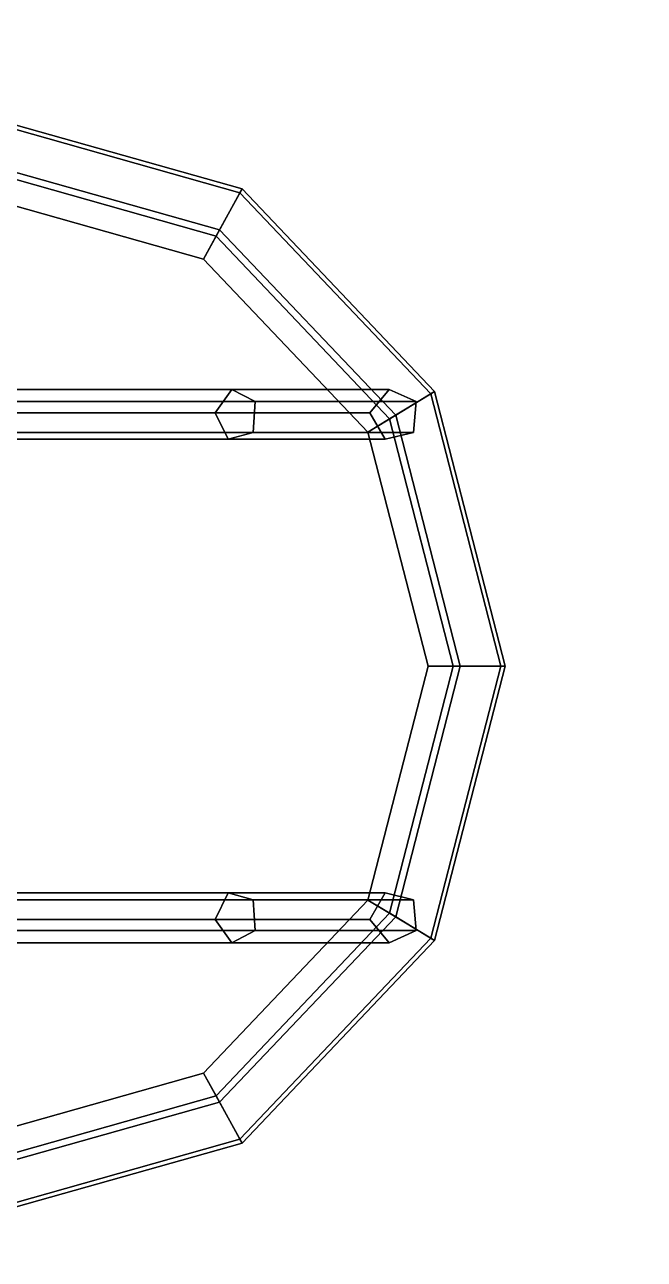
# Model space of a CAD drawing. Extents: x -9.3 to 15.5, y -7 to 5.4.
# Drawn here: x 6.058 to 6.631, y -1.04 to 0.104 of the extents above; entities that cross this region are included whole.
import ezdxf

# ---------------------------------------------------------------- set-up
doc = ezdxf.new("R2010")
doc.units = 0

msp = doc.modelspace()

# ---------------------------------------------------------------- linework, layer by layer
for points in [[(14.2088, -3.8, 4.7), (14.2088, 4.8, 4.7), (5.6088, 4.8, 4.7), (5.6088, -3.8, 4.7)], [(6.0156, 0.016, 8.3948), (6.0156, 0.0202, 8.4398), (6.259, -0.0485, 8.4398), (6.257, -0.0521, 8.3948)], [(6.0156, 0.0202, 8.4398), (6.0156, -0.0236, 8.4575), (6.2382, -0.0864, 8.4575), (6.259, -0.0485, 8.4398)], [(6.0156, 0.016, 10.0801), (6.0156, 0.0202, 10.125), (6.259, -0.0485, 10.125), (6.257, -0.0521, 10.0801)], [(6.0156, 0.0202, 10.125), (6.0156, -0.0236, 10.1427), (6.2382, -0.0864, 10.1427), (6.259, -0.0485, 10.125)], [(6.0156, 0.016, 6.709), (6.0156, 0.0202, 6.7539), (6.259, -0.0485, 6.7539), (6.257, -0.0521, 6.709)], [(6.0156, 0.0202, 6.7539), (6.0156, -0.0236, 6.7716), (6.2382, -0.0864, 6.7716), (6.259, -0.0485, 6.7539)], [(6.0156, -0.0303, 8.3847), (6.0156, 0.016, 8.3948), (6.257, -0.0521, 8.3948), (6.235, -0.0922, 8.3847)], [(6.0156, -0.0303, 10.0699), (6.0156, 0.016, 10.0801), (6.257, -0.0521, 10.0801), (6.235, -0.0922, 10.0699)], [(6.0156, -0.0303, 6.6988), (6.0156, 0.016, 6.709), (6.257, -0.0521, 6.709), (6.235, -0.0922, 6.6988)], [(6.0156, -0.0236, 8.4575), (6.0156, -0.0548, 8.4234), (6.2234, -0.1134, 8.4234), (6.2382, -0.0864, 8.4575)], [(6.0156, -0.0236, 10.1427), (6.0156, -0.0548, 10.1086), (6.2234, -0.1134, 10.1086), (6.2382, -0.0864, 10.1427)], [(6.0156, -0.0236, 6.7716), (6.0156, -0.0548, 6.7375), (6.2234, -0.1134, 6.7375), (6.2382, -0.0864, 6.7716)], [(6.0156, -0.0548, 8.4234), (6.0156, -0.0303, 8.3847), (6.235, -0.0922, 8.3847), (6.2234, -0.1134, 8.4234)], [(6.0156, -0.0548, 10.1086), (6.0156, -0.0303, 10.0699), (6.235, -0.0922, 10.0699), (6.2234, -0.1134, 10.1086)], [(6.0156, -0.0548, 6.7375), (6.0156, -0.0303, 6.6988), (6.235, -0.0922, 6.6988), (6.2234, -0.1134, 6.7375)], [(6.235, -0.0922, 8.3847), (6.257, -0.0521, 8.3948), (6.4337, -0.2382, 8.3948), (6.3956, -0.2613, 8.3847)], [(6.235, -0.0922, 10.0699), (6.257, -0.0521, 10.0801), (6.4337, -0.2382, 10.0801), (6.3956, -0.2613, 10.0699)], [(6.235, -0.0922, 6.6988), (6.257, -0.0521, 6.709), (6.4337, -0.2382, 6.709), (6.3956, -0.2613, 6.6988)], [(6.259, -0.0485, 8.4398), (6.2382, -0.0864, 8.4575), (6.4012, -0.258, 8.4575), (6.4371, -0.2361, 8.4398)], [(6.259, -0.0485, 10.125), (6.2382, -0.0864, 10.1427), (6.4012, -0.258, 10.1427), (6.4371, -0.2361, 10.125)], [(6.259, -0.0485, 6.7539), (6.2382, -0.0864, 6.7716), (6.4012, -0.258, 6.7716), (6.4371, -0.2361, 6.7539)], [(6.257, -0.0521, 8.3948), (6.259, -0.0485, 8.4398), (6.4371, -0.2361, 8.4398), (6.4337, -0.2382, 8.3948)], [(6.257, -0.0521, 10.0801), (6.259, -0.0485, 10.125), (6.4371, -0.2361, 10.125), (6.4337, -0.2382, 10.0801)], [(6.257, -0.0521, 6.709), (6.259, -0.0485, 6.7539), (6.4371, -0.2361, 6.7539), (6.4337, -0.2382, 6.709)], [(6.2382, -0.0864, 8.4575), (6.2234, -0.1134, 8.4234), (6.3755, -0.2736, 8.4234), (6.4012, -0.258, 8.4575)], [(6.2382, -0.0864, 10.1427), (6.2234, -0.1134, 10.1086), (6.3755, -0.2736, 10.1086), (6.4012, -0.258, 10.1427)], [(6.2382, -0.0864, 6.7716), (6.2234, -0.1134, 6.7375), (6.3755, -0.2736, 6.7375), (6.4012, -0.258, 6.7716)], [(6.2234, -0.1134, 8.4234), (6.235, -0.0922, 8.3847), (6.3956, -0.2613, 8.3847), (6.3755, -0.2736, 8.4234)], [(6.2234, -0.1134, 10.1086), (6.235, -0.0922, 10.0699), (6.3956, -0.2613, 10.0699), (6.3755, -0.2736, 10.1086)], [(6.2234, -0.1134, 6.7375), (6.235, -0.0922, 6.6988), (6.3956, -0.2613, 6.6988), (6.3755, -0.2736, 6.7375)], [(6.2494, -0.2341, 12.4784), (6.234, -0.2557, 12.4695), (5.868, -0.2557, 12.8167), (5.877, -0.2341, 12.8322)], [(6.2711, -0.2453, 12.4909), (6.2494, -0.2341, 12.4784), (5.877, -0.2341, 12.8322), (5.8895, -0.2453, 12.8539)], [(6.3951, -0.2341, 11.9858), (6.3773, -0.2557, 11.9858), (6.234, -0.2557, 12.4695), (6.2494, -0.2341, 12.4784)], [(6.4202, -0.2453, 11.9858), (6.3951, -0.2341, 11.9858), (6.2494, -0.2341, 12.4784), (6.2711, -0.2453, 12.4909)], [(6.3773, -0.2557, 7.6306), (6.3773, -0.2557, 8.4732), (6.3951, -0.2341, 8.4732), (6.3951, -0.2341, 7.6306)], [(6.3773, -0.2557, 8.4732), (6.3773, -0.2557, 9.3158), (6.3951, -0.2341, 9.3158), (6.3951, -0.2341, 8.4732)], [(6.3773, -0.2557, 9.3158), (6.3773, -0.2557, 10.1584), (6.3951, -0.2341, 10.1584), (6.3951, -0.2341, 9.3158)], [(6.3773, -0.2557, 10.1584), (6.3773, -0.2557, 11.001), (6.3951, -0.2341, 11.001), (6.3951, -0.2341, 10.1584)], [(6.3951, -0.2341, 10.9858), (6.3773, -0.2557, 10.9858), (6.3773, -0.2557, 11.9858), (6.3951, -0.2341, 11.9858)], [(6.3773, -0.2558, 6.7467), (6.3773, -0.2558, 7.6299), (6.3951, -0.2341, 7.6299), (6.3951, -0.2341, 6.7467)], [(6.3951, -0.2341, 7.6306), (6.3951, -0.2341, 8.4732), (6.4202, -0.2453, 8.4732), (6.4202, -0.2453, 7.6306)], [(6.3951, -0.2341, 8.4732), (6.3951, -0.2341, 9.3158), (6.4202, -0.2453, 9.3158), (6.4202, -0.2453, 8.4732)], [(6.3951, -0.2341, 9.3158), (6.3951, -0.2341, 10.1584), (6.4202, -0.2453, 10.1584), (6.4202, -0.2453, 9.3158)], [(6.3951, -0.2341, 10.1584), (6.3951, -0.2341, 11.001), (6.4202, -0.2453, 11.001), (6.4202, -0.2453, 10.1584)], [(6.4202, -0.2453, 10.9858), (6.3951, -0.2341, 10.9858), (6.3951, -0.2341, 11.9858), (6.4202, -0.2453, 11.9858)], [(6.3951, -0.2341, 6.7467), (6.3951, -0.2341, 7.6299), (6.4202, -0.2453, 7.6299), (6.4202, -0.2453, 6.7467)], [(6.3956, -0.2613, 8.3847), (6.4337, -0.2382, 8.3948), (6.4984, -0.4903, 8.3948), (6.4544, -0.4903, 8.3847)], [(6.3956, -0.2613, 10.0699), (6.4337, -0.2382, 10.0801), (6.4984, -0.4903, 10.0801), (6.4544, -0.4903, 10.0699)], [(6.3956, -0.2613, 6.6988), (6.4337, -0.2382, 6.709), (6.4984, -0.4903, 6.709), (6.4544, -0.4903, 6.6988)], [(6.4371, -0.2361, 8.4398), (6.4012, -0.258, 8.4575), (6.4608, -0.4903, 8.4575), (6.5024, -0.4903, 8.4398)], [(6.4371, -0.2361, 10.125), (6.4012, -0.258, 10.1427), (6.4608, -0.4903, 10.1427), (6.5024, -0.4903, 10.125)], [(6.4371, -0.2361, 6.7539), (6.4012, -0.258, 6.7716), (6.4608, -0.4903, 6.7716), (6.5024, -0.4903, 6.7539)], [(6.4337, -0.2382, 8.3948), (6.4371, -0.2361, 8.4398), (6.5024, -0.4903, 8.4398), (6.4984, -0.4903, 8.3948)], [(6.4337, -0.2382, 10.0801), (6.4371, -0.2361, 10.125), (6.5024, -0.4903, 10.125), (6.4984, -0.4903, 10.0801)], [(6.4337, -0.2382, 6.709), (6.4371, -0.2361, 6.7539), (6.5024, -0.4903, 6.7539), (6.4984, -0.4903, 6.709)], [(6.2691, -0.2739, 12.4897), (6.2711, -0.2453, 12.4909), (5.8895, -0.2453, 12.8539), (5.8883, -0.2739, 12.8518)], [(6.4178, -0.2739, 11.9858), (6.4202, -0.2453, 11.9858), (6.2711, -0.2453, 12.4909), (6.2691, -0.2739, 12.4897)], [(6.4202, -0.2453, 7.6306), (6.4202, -0.2453, 8.4732), (6.4178, -0.2739, 8.4732), (6.4178, -0.2739, 7.6306)], [(6.4202, -0.2453, 8.4732), (6.4202, -0.2453, 9.3158), (6.4178, -0.2739, 9.3158), (6.4178, -0.2739, 8.4732)], [(6.4202, -0.2453, 9.3158), (6.4202, -0.2453, 10.1584), (6.4178, -0.2739, 10.1584), (6.4178, -0.2739, 9.3158)], [(6.4202, -0.2453, 10.1584), (6.4202, -0.2453, 11.001), (6.4178, -0.2739, 11.001), (6.4178, -0.2739, 10.1584)], [(6.4178, -0.2739, 10.9858), (6.4202, -0.2453, 10.9858), (6.4202, -0.2453, 11.9858), (6.4178, -0.2739, 11.9858)], [(6.4202, -0.2453, 6.7467), (6.4202, -0.2453, 7.6299), (6.4178, -0.2739, 7.6299), (6.4178, -0.2739, 6.7467)], [(6.234, -0.2557, 12.4695), (6.2461, -0.2803, 12.4765), (5.875, -0.2803, 12.8289), (5.868, -0.2557, 12.8167)], [(6.3773, -0.2557, 11.9858), (6.3913, -0.2803, 11.9858), (6.2461, -0.2803, 12.4765), (6.234, -0.2557, 12.4695)], [(6.4012, -0.258, 8.4575), (6.3755, -0.2736, 8.4234), (6.4312, -0.4903, 8.4234), (6.4608, -0.4903, 8.4575)], [(6.4012, -0.258, 10.1427), (6.3755, -0.2736, 10.1086), (6.4312, -0.4903, 10.1086), (6.4608, -0.4903, 10.1427)], [(6.4012, -0.258, 6.7716), (6.3755, -0.2736, 6.7375), (6.4312, -0.4903, 6.7375), (6.4608, -0.4903, 6.7716)], [(6.3755, -0.2736, 8.4234), (6.3956, -0.2613, 8.3847), (6.4544, -0.4903, 8.3847), (6.4312, -0.4903, 8.4234)], [(6.3755, -0.2736, 10.1086), (6.3956, -0.2613, 10.0699), (6.4544, -0.4903, 10.0699), (6.4312, -0.4903, 10.1086)], [(6.3755, -0.2736, 6.7375), (6.3956, -0.2613, 6.6988), (6.4544, -0.4903, 6.6988), (6.4312, -0.4903, 6.7375)], [(6.3913, -0.2803, 7.6306), (6.3913, -0.2803, 8.4732), (6.3773, -0.2557, 8.4732), (6.3773, -0.2557, 7.6306)], [(6.3913, -0.2803, 8.4732), (6.3913, -0.2803, 9.3158), (6.3773, -0.2557, 9.3158), (6.3773, -0.2557, 8.4732)], [(6.3913, -0.2803, 9.3158), (6.3913, -0.2803, 10.1584), (6.3773, -0.2557, 10.1584), (6.3773, -0.2557, 9.3158)], [(6.3913, -0.2803, 10.1584), (6.3913, -0.2803, 11.001), (6.3773, -0.2557, 11.001), (6.3773, -0.2557, 10.1584)], [(6.3773, -0.2557, 10.9858), (6.3913, -0.2803, 10.9858), (6.3913, -0.2803, 11.9858), (6.3773, -0.2557, 11.9858)], [(6.3913, -0.2803, 6.7467), (6.3913, -0.2803, 7.6299), (6.3773, -0.2558, 7.6299), (6.3773, -0.2558, 6.7467)], [(6.2461, -0.2803, 12.4765), (6.2691, -0.2739, 12.4897), (5.8883, -0.2739, 12.8518), (5.875, -0.2803, 12.8289)], [(6.3913, -0.2803, 11.9858), (6.4178, -0.2739, 11.9858), (6.2691, -0.2739, 12.4897), (6.2461, -0.2803, 12.4765)], [(6.4178, -0.2739, 7.6306), (6.4178, -0.2739, 8.4732), (6.3913, -0.2803, 8.4732), (6.3913, -0.2803, 7.6306)], [(6.4178, -0.2739, 8.4732), (6.4178, -0.2739, 9.3158), (6.3913, -0.2803, 9.3158), (6.3913, -0.2803, 8.4732)], [(6.4178, -0.2739, 9.3158), (6.4178, -0.2739, 10.1584), (6.3913, -0.2803, 10.1584), (6.3913, -0.2803, 9.3158)], [(6.4178, -0.2739, 10.1584), (6.4178, -0.2739, 11.001), (6.3913, -0.2803, 11.001), (6.3913, -0.2803, 10.1584)], [(6.3913, -0.2803, 10.9858), (6.4178, -0.2739, 10.9858), (6.4178, -0.2739, 11.9858), (6.3913, -0.2803, 11.9858)], [(6.4178, -0.2739, 6.7467), (6.4178, -0.2739, 7.6299), (6.3913, -0.2803, 7.6299), (6.3913, -0.2803, 6.7467)], [(6.4012, -0.7226, 8.4575), (6.4608, -0.4903, 8.4575), (6.4312, -0.4903, 8.4234), (6.3755, -0.707, 8.4234)], [(6.3755, -0.707, 8.4234), (6.4312, -0.4903, 8.4234), (6.4544, -0.4903, 8.3847), (6.3956, -0.7193, 8.3847)], [(6.4012, -0.7226, 10.1427), (6.4608, -0.4903, 10.1427), (6.4312, -0.4903, 10.1086), (6.3755, -0.707, 10.1086)], [(6.3755, -0.707, 10.1086), (6.4312, -0.4903, 10.1086), (6.4544, -0.4903, 10.0699), (6.3956, -0.7193, 10.0699)], [(6.4012, -0.7226, 6.7716), (6.4608, -0.4903, 6.7716), (6.4312, -0.4903, 6.7375), (6.3755, -0.707, 6.7375)], [(6.3755, -0.707, 6.7375), (6.4312, -0.4903, 6.7375), (6.4544, -0.4903, 6.6988), (6.3956, -0.7193, 6.6988)], [(6.3956, -0.7193, 8.3847), (6.4544, -0.4903, 8.3847), (6.4984, -0.4903, 8.3948), (6.4337, -0.7424, 8.3948)], [(6.3956, -0.7193, 10.0699), (6.4544, -0.4903, 10.0699), (6.4984, -0.4903, 10.0801), (6.4337, -0.7424, 10.0801)], [(6.3956, -0.7193, 6.6988), (6.4544, -0.4903, 6.6988), (6.4984, -0.4903, 6.709), (6.4337, -0.7424, 6.709)], [(6.4371, -0.7445, 8.4398), (6.5024, -0.4903, 8.4398), (6.4608, -0.4903, 8.4575), (6.4012, -0.7226, 8.4575)], [(6.4371, -0.7445, 10.125), (6.5024, -0.4903, 10.125), (6.4608, -0.4903, 10.1427), (6.4012, -0.7226, 10.1427)], [(6.4371, -0.7445, 6.7539), (6.5024, -0.4903, 6.7539), (6.4608, -0.4903, 6.7716), (6.4012, -0.7226, 6.7716)], [(6.4337, -0.7424, 8.3948), (6.4984, -0.4903, 8.3948), (6.5024, -0.4903, 8.4398), (6.4371, -0.7445, 8.4398)], [(6.4337, -0.7424, 10.0801), (6.4984, -0.4903, 10.0801), (6.5024, -0.4903, 10.125), (6.4371, -0.7445, 10.125)], [(6.4337, -0.7424, 6.709), (6.4984, -0.4903, 6.709), (6.5024, -0.4903, 6.7539), (6.4371, -0.7445, 6.7539)], [(6.234, -0.7249, 12.4695), (5.868, -0.7249, 12.8167), (5.875, -0.7003, 12.8289), (6.2461, -0.7003, 12.4765)], [(6.2461, -0.7003, 12.4765), (5.875, -0.7003, 12.8289), (5.8883, -0.7067, 12.8518), (6.2691, -0.7067, 12.4897)], [(6.2691, -0.7067, 12.4897), (5.8883, -0.7067, 12.8518), (5.8895, -0.7353, 12.8539), (6.2711, -0.7353, 12.4909)], [(6.2382, -0.8942, 8.4575), (6.4012, -0.7226, 8.4575), (6.3755, -0.707, 8.4234), (6.2234, -0.8672, 8.4234)], [(6.2234, -0.8672, 8.4234), (6.3755, -0.707, 8.4234), (6.3956, -0.7193, 8.3847), (6.235, -0.8884, 8.3847)], [(6.2382, -0.8942, 10.1427), (6.4012, -0.7226, 10.1427), (6.3755, -0.707, 10.1086), (6.2234, -0.8672, 10.1086)], [(6.2234, -0.8672, 10.1086), (6.3755, -0.707, 10.1086), (6.3956, -0.7193, 10.0699), (6.235, -0.8884, 10.0699)], [(6.2382, -0.8942, 6.7716), (6.4012, -0.7226, 6.7716), (6.3755, -0.707, 6.7375), (6.2234, -0.8672, 6.7375)], [(6.2234, -0.8672, 6.7375), (6.3755, -0.707, 6.7375), (6.3956, -0.7193, 6.6988), (6.235, -0.8884, 6.6988)], [(6.3773, -0.7249, 11.9858), (6.234, -0.7249, 12.4695), (6.2461, -0.7003, 12.4765), (6.3913, -0.7003, 11.9858)], [(6.3913, -0.7003, 11.9858), (6.2461, -0.7003, 12.4765), (6.2691, -0.7067, 12.4897), (6.4178, -0.7067, 11.9858)], [(6.4178, -0.7067, 11.9858), (6.2691, -0.7067, 12.4897), (6.2711, -0.7353, 12.4909), (6.4202, -0.7353, 11.9858)], [(6.3913, -0.7003, 7.6306), (6.3773, -0.7249, 7.6306), (6.3773, -0.7249, 8.4732), (6.3913, -0.7003, 8.4732)], [(6.3913, -0.7003, 8.4732), (6.3773, -0.7249, 8.4732), (6.3773, -0.7249, 9.3158), (6.3913, -0.7003, 9.3158)], [(6.3913, -0.7003, 9.3158), (6.3773, -0.7249, 9.3158), (6.3773, -0.7249, 10.1584), (6.3913, -0.7003, 10.1584)], [(6.3913, -0.7003, 10.1584), (6.3773, -0.7249, 10.1584), (6.3773, -0.7249, 11.001), (6.3913, -0.7003, 11.001)], [(6.3773, -0.7249, 10.9858), (6.3773, -0.7249, 11.9858), (6.3913, -0.7003, 11.9858), (6.3913, -0.7003, 10.9858)], [(6.3913, -0.7003, 6.7467), (6.3773, -0.7249, 6.7467), (6.3773, -0.7249, 7.6299), (6.3913, -0.7003, 7.6299)], [(6.4178, -0.7067, 7.6306), (6.3913, -0.7003, 7.6306), (6.3913, -0.7003, 8.4732), (6.4178, -0.7067, 8.4732)], [(6.4178, -0.7067, 8.4732), (6.3913, -0.7003, 8.4732), (6.3913, -0.7003, 9.3158), (6.4178, -0.7067, 9.3158)], [(6.4178, -0.7067, 9.3158), (6.3913, -0.7003, 9.3158), (6.3913, -0.7003, 10.1584), (6.4178, -0.7067, 10.1584)], [(6.4178, -0.7067, 10.1584), (6.3913, -0.7003, 10.1584), (6.3913, -0.7003, 11.001), (6.4178, -0.7067, 11.001)], [(6.3913, -0.7003, 10.9858), (6.3913, -0.7003, 11.9858), (6.4178, -0.7067, 11.9858), (6.4178, -0.7067, 10.9858)], [(6.4178, -0.7067, 6.7467), (6.3913, -0.7003, 6.7467), (6.3913, -0.7003, 7.6299), (6.4178, -0.7067, 7.6299)], [(6.4202, -0.7353, 7.6306), (6.4178, -0.7067, 7.6306), (6.4178, -0.7067, 8.4732), (6.4202, -0.7353, 8.4732)], [(6.4202, -0.7353, 8.4732), (6.4178, -0.7067, 8.4732), (6.4178, -0.7067, 9.3158), (6.4202, -0.7353, 9.3158)], [(6.4202, -0.7353, 9.3158), (6.4178, -0.7067, 9.3158), (6.4178, -0.7067, 10.1584), (6.4202, -0.7353, 10.1584)], [(6.4202, -0.7353, 10.1584), (6.4178, -0.7067, 10.1584), (6.4178, -0.7067, 11.001), (6.4202, -0.7353, 11.001)], [(6.4178, -0.7067, 10.9858), (6.4178, -0.7067, 11.9858), (6.4202, -0.7353, 11.9858), (6.4202, -0.7353, 10.9858)], [(6.4202, -0.7353, 6.7467), (6.4178, -0.7067, 6.7467), (6.4178, -0.7067, 7.6299), (6.4202, -0.7353, 7.6299)], [(6.235, -0.8884, 8.3847), (6.3956, -0.7193, 8.3847), (6.4337, -0.7424, 8.3948), (6.257, -0.9285, 8.3948)], [(6.235, -0.8884, 10.0699), (6.3956, -0.7193, 10.0699), (6.4337, -0.7424, 10.0801), (6.257, -0.9285, 10.0801)], [(6.235, -0.8884, 6.6988), (6.3956, -0.7193, 6.6988), (6.4337, -0.7424, 6.709), (6.257, -0.9285, 6.709)], [(6.2494, -0.7465, 12.4784), (5.877, -0.7465, 12.8322), (5.868, -0.7249, 12.8167), (6.234, -0.7249, 12.4695)], [(6.3951, -0.7465, 11.9858), (6.2494, -0.7465, 12.4784), (6.234, -0.7249, 12.4695), (6.3773, -0.7249, 11.9858)], [(6.259, -0.9321, 8.4398), (6.4371, -0.7445, 8.4398), (6.4012, -0.7226, 8.4575), (6.2382, -0.8942, 8.4575)], [(6.259, -0.9321, 10.125), (6.4371, -0.7445, 10.125), (6.4012, -0.7226, 10.1427), (6.2382, -0.8942, 10.1427)], [(6.259, -0.9321, 6.7539), (6.4371, -0.7445, 6.7539), (6.4012, -0.7226, 6.7716), (6.2382, -0.8942, 6.7716)], [(6.3773, -0.7249, 7.6306), (6.3951, -0.7465, 7.6306), (6.3951, -0.7465, 8.4732), (6.3773, -0.7249, 8.4732)], [(6.3773, -0.7249, 8.4732), (6.3951, -0.7465, 8.4732), (6.3951, -0.7465, 9.3158), (6.3773, -0.7249, 9.3158)], [(6.3773, -0.7249, 9.3158), (6.3951, -0.7465, 9.3158), (6.3951, -0.7465, 10.1584), (6.3773, -0.7249, 10.1584)], [(6.3773, -0.7249, 10.1584), (6.3951, -0.7465, 10.1584), (6.3951, -0.7465, 11.001), (6.3773, -0.7249, 11.001)], [(6.3951, -0.7465, 10.9858), (6.3951, -0.7465, 11.9858), (6.3773, -0.7249, 11.9858), (6.3773, -0.7249, 10.9858)], [(6.3773, -0.7249, 6.7467), (6.3951, -0.7465, 6.7467), (6.3951, -0.7465, 7.6299), (6.3773, -0.7249, 7.6299)], [(6.2711, -0.7353, 12.4909), (5.8895, -0.7353, 12.8539), (5.877, -0.7465, 12.8322), (6.2494, -0.7465, 12.4784)], [(6.4202, -0.7353, 11.9858), (6.2711, -0.7353, 12.4909), (6.2494, -0.7465, 12.4784), (6.3951, -0.7465, 11.9858)], [(6.257, -0.9285, 8.3948), (6.4337, -0.7424, 8.3948), (6.4371, -0.7445, 8.4398), (6.259, -0.9321, 8.4398)], [(6.257, -0.9285, 10.0801), (6.4337, -0.7424, 10.0801), (6.4371, -0.7445, 10.125), (6.259, -0.9321, 10.125)], [(6.257, -0.9285, 6.709), (6.4337, -0.7424, 6.709), (6.4371, -0.7445, 6.7539), (6.259, -0.9321, 6.7539)], [(6.3951, -0.7465, 7.6306), (6.4202, -0.7353, 7.6306), (6.4202, -0.7353, 8.4732), (6.3951, -0.7465, 8.4732)], [(6.3951, -0.7465, 8.4732), (6.4202, -0.7353, 8.4732), (6.4202, -0.7353, 9.3158), (6.3951, -0.7465, 9.3158)], [(6.3951, -0.7465, 9.3158), (6.4202, -0.7353, 9.3158), (6.4202, -0.7353, 10.1584), (6.3951, -0.7465, 10.1584)], [(6.3951, -0.7465, 10.1584), (6.4202, -0.7353, 10.1584), (6.4202, -0.7353, 11.001), (6.3951, -0.7465, 11.001)], [(6.4202, -0.7353, 10.9858), (6.4202, -0.7353, 11.9858), (6.3951, -0.7465, 11.9858), (6.3951, -0.7465, 10.9858)], [(6.3951, -0.7465, 6.7467), (6.4202, -0.7353, 6.7467), (6.4202, -0.7353, 7.6299), (6.3951, -0.7465, 7.6299)], [(6.0156, -0.9259, 8.4234), (6.2234, -0.8672, 8.4234), (6.235, -0.8884, 8.3847), (6.0156, -0.9503, 8.3847)], [(6.0156, -0.957, 8.4575), (6.2382, -0.8942, 8.4575), (6.2234, -0.8672, 8.4234), (6.0156, -0.9259, 8.4234)], [(6.0156, -0.9259, 10.1086), (6.2234, -0.8672, 10.1086), (6.235, -0.8884, 10.0699), (6.0156, -0.9503, 10.0699)], [(6.0156, -0.957, 10.1427), (6.2382, -0.8942, 10.1427), (6.2234, -0.8672, 10.1086), (6.0156, -0.9259, 10.1086)], [(6.0156, -0.9259, 6.7375), (6.2234, -0.8672, 6.7375), (6.235, -0.8884, 6.6988), (6.0156, -0.9503, 6.6988)], [(6.0156, -0.957, 6.7716), (6.2382, -0.8942, 6.7716), (6.2234, -0.8672, 6.7375), (6.0156, -0.9259, 6.7375)], [(6.0156, -0.9503, 8.3847), (6.235, -0.8884, 8.3847), (6.257, -0.9285, 8.3948), (6.0156, -0.9967, 8.3948)], [(6.0156, -0.9503, 10.0699), (6.235, -0.8884, 10.0699), (6.257, -0.9285, 10.0801), (6.0156, -0.9967, 10.0801)], [(6.0156, -0.9503, 6.6988), (6.235, -0.8884, 6.6988), (6.257, -0.9285, 6.709), (6.0156, -0.9967, 6.709)], [(6.0156, -1.0008, 8.4398), (6.259, -0.9321, 8.4398), (6.2382, -0.8942, 8.4575), (6.0156, -0.957, 8.4575)], [(6.0156, -1.0008, 10.125), (6.259, -0.9321, 10.125), (6.2382, -0.8942, 10.1427), (6.0156, -0.957, 10.1427)], [(6.0156, -1.0008, 6.7539), (6.259, -0.9321, 6.7539), (6.2382, -0.8942, 6.7716), (6.0156, -0.957, 6.7716)], [(6.0156, -0.9967, 8.3948), (6.257, -0.9285, 8.3948), (6.259, -0.9321, 8.4398), (6.0156, -1.0008, 8.4398)], [(6.0156, -0.9967, 10.0801), (6.257, -0.9285, 10.0801), (6.259, -0.9321, 10.125), (6.0156, -1.0008, 10.125)], [(6.0156, -0.9967, 6.709), (6.257, -0.9285, 6.709), (6.259, -0.9321, 6.7539), (6.0156, -1.0008, 6.7539)]]:
    msp.add_3dface(points)

doc.saveas('drawing.dxf')
